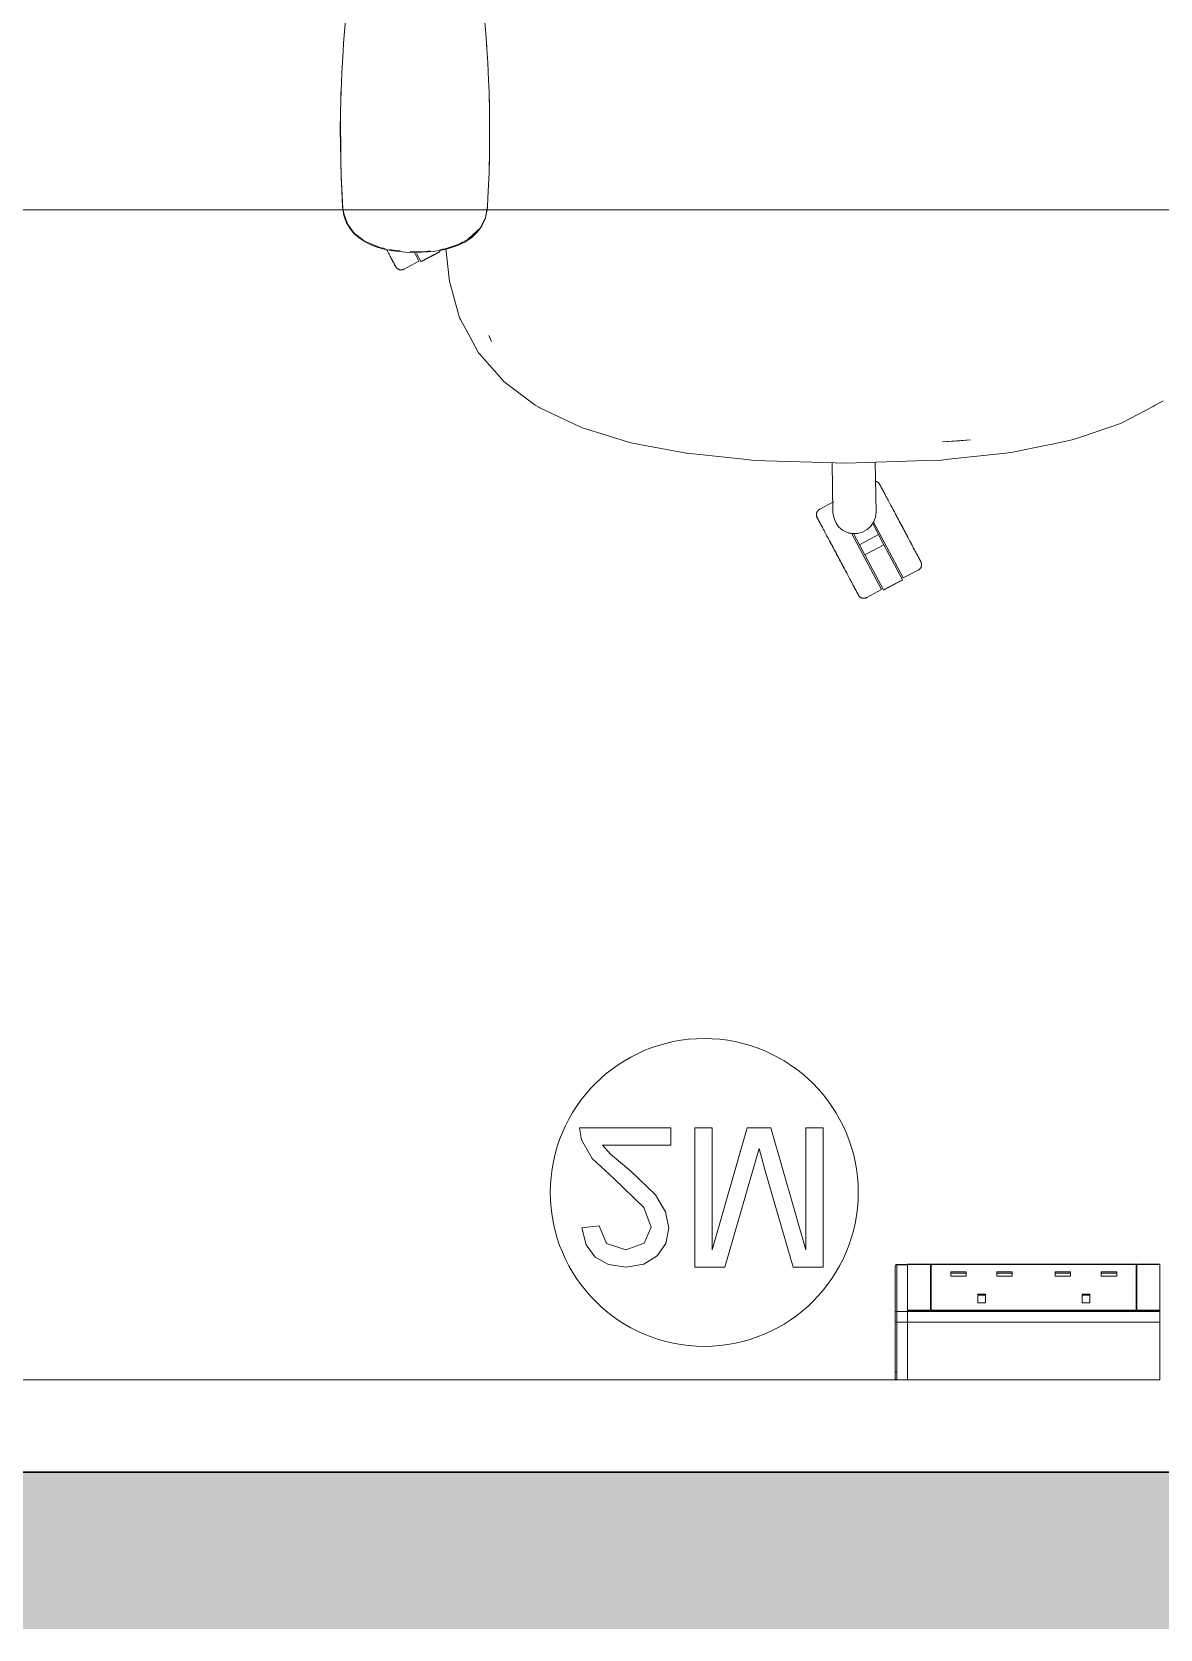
# Model space of a CAD drawing. Header units: millimetres. Extents: x 155927 to 326028, y -36033 to 97293.
# Drawn here: x 157407 to 158140, y 23256 to 24293 of the extents above; entities that cross this region are included whole.
import ezdxf

# ---------------------------------------------------------------- set-up
doc = ezdxf.new("R2010")
doc.units = ezdxf.units.MM
doc.header["$MEASUREMENT"] = 0
for name, color, linetype, lineweight in [('A-WALL-PATT', 7, 'CONTINUOUS', 9), ('G-IMPT', 8, 'CONTINUOUS', 9), ('I-FURN', 8, 'CONTINUOUS', 9), ('I-WALL', 7, 'CONTINUOUS', 9)]:
    doc.layers.add(name, color=color, linetype=linetype, lineweight=lineweight)

msp = doc.modelspace()

# ---------------------------------------------------------------- hatches: boundary and pattern name
at = {"layer": 'A-WALL-PATT'}
msp.add_hatch(color=256, dxfattribs=at).paths.add_polyline_path([(161148.8, 23255.6), (161148.8, 23357.6), (161017.7, 23357.6), (161017.7, 23320.5), (158617.7, 23320.5), (158617.7, 23357.6), (156862.8, 23357.6), (156862.8, 23255.6), (161119.6, 23255.6)], flags=0)

# ---------------------------------------------------------------- linework, layer by layer
at = {"layer": 'G-IMPT'}
for p, q in [((157700.7, 24303.9), (157701.7, 24292.5)), ((157609.3, 24285.9), (157610.5, 24300.9)), ((157702.4, 24282.2), (157701.7, 24292.5)), ((157609.3, 24285.9), (157609, 24280.8)), ((157702.3, 24284.2), (157702.1, 24285.6)), ((157702.3, 24284.2), (157702.4, 24282.3)), ((157702.4, 24282.2), (157703, 24273.3)), ((157609, 24280.8), (157608.1, 24266.7)), ((157703.5, 24262), (157703, 24273.3)), ((157607.9, 24260.6), (157607.5, 24248.9)), ((157607.9, 24260.6), (157608.1, 24266.7)), ((157703.5, 24262), (157703.8, 24254.1)), ((157607.8, 24255.8), (157607.6, 24253.8)), ((157607.6, 24253.8), (157607.6, 24252.3)), ((157704.1, 24241.8), (157703.8, 24254.1)), ((157703.9, 24250.3), (157704, 24248.6)), ((157607.3, 24240.5), (157607.2, 24229.7)), ((157607.3, 24240.5), (157607.5, 24248.9)), ((157607.3, 24240.5), (157607.3, 24220.3)), ((157607.3, 24240.5), (157607.5, 24210.4)), ((157704, 24248.6), (157704, 24246.5)), ((157704.1, 24241.8), (157704.2, 24236.4)), ((157607.5, 24210.4), (157607.2, 24229.7)), ((157704.2, 24221.6), (157704.2, 24236.4)), ((157607.3, 24220.4), (157607.3, 24218.2)), ((157607.3, 24220.3), (157607.5, 24210.4)), ((157607.3, 24220.3), (157607.8, 24198.9)), ((157607.3, 24220.3), (157607.8, 24200.1)), ((157704.1, 24217.1), (157704.2, 24221.6)), ((157607.3, 24218.2), (157607.4, 24216.3)), ((157607.5, 24210.4), (157607.8, 24198.9)), ((157704.1, 24217.1), (157703.8, 24201.5)), ((157704, 24210.4), (157704, 24208.2)), ((157607.8, 24198.9), (157607.8, 24200.1)), ((157607.8, 24200.1), (157608.8, 24178.3)), ((157607.8, 24200.1), (157608.7, 24179.9)), ((157607.8, 24198.9), (157608.8, 24178.3)), ((157703.8, 24201.5), (157703.6, 24197.9)), ((157703.8, 24204.9), (157704, 24208.2)), ((157703, 24185.4), (157703.6, 24197.9)), ((157608.8, 24178.3), (157608.7, 24179.9)), ((157608.8, 24178.3), (157609.1, 24176.7)), ((157609.6, 24174.4), (157609.1, 24177.6)), ((157701.4, 24172.6), (157702.3, 24177.6)), ((157702.5, 24177.6), (157702.2, 24175.7)), ((157702.3, 24177.6), (157702.7, 24179.9)), ((157702.7, 24179.7), (157702.5, 24177.6)), ((157703, 24185.4), (157702.7, 24179.7)), ((157609.5, 24174.3), (157609.1, 24176.7)), ((157609.5, 24174.3), (157609.9, 24172.9)), ((157609.6, 24174.4), (157612, 24168.2)), ((157611.3, 24169.3), (157609.9, 24172.9)), ((157611.3, 24169.3), (157613.3, 24165.8)), ((157612, 24168.2), (157616.1, 24162.6)), ((157699.2, 24167.4), (157697, 24164.2)), ((157699.3, 24168.3), (157698.2, 24166.1)), ((157699.2, 24167.4), (157701.2, 24171.7)), ((157699.3, 24168.3), (157701.4, 24172.6)), ((157702.2, 24175.7), (157701.2, 24171.7)), ((157613.3, 24165.8), (157616.3, 24162.1)), ((157616.1, 24162.6), (157622.9, 24157.4)), ((157619.4, 24159.4), (157616.3, 24162.1)), ((157623.4, 24156.8), (157619.4, 24159.4)), ((157622.9, 24157.4), (157627.3, 24155.6)), ((157684.5, 24155.4), (157687, 24156.9)), ((157687.5, 24157.1), (157688.9, 24158)), ((157688, 24156.7), (157689.3, 24157.5)), ((157692.8, 24160), (157689.3, 24157.5)), ((157689.7, 24158.5), (157692.8, 24160.4)), ((157690.8, 24159.2), (157698.2, 24166.1)), ((157690.8, 24159.2), (157692.2, 24160.4)), ((157692.4, 24160.6), (157695.9, 24163.7)), ((157692.8, 24160.4), (157698.2, 24166.1)), ((157695.8, 24162.9), (157692.8, 24160)), ((157695.8, 24162.9), (157697, 24164.2)), ((157698.2, 24166.1), (157695.9, 24163.7)), ((157623.4, 24156.8), (157627.5, 24154.8)), ((157632.9, 24153.2), (157627.3, 24155.6)), ((157631.8, 24153.2), (157627.5, 24154.8)), ((157631.8, 24153.2), (157637.3, 24151.8)), ((157632.9, 24153.2), (157636.4, 24152.5)), ((157643.2, 24150.8), (157637.3, 24151.8)), ((157639.2, 24152), (157642.9, 24151.2)), ((157642.9, 24151.2), (157646.1, 24151)), ((157643.2, 24150.8), (157649.4, 24150.2)), ((157655.7, 24150), (157649.4, 24150.2)), ((157652.6, 24150.6), (157655.7, 24150.4)), ((157662.9, 24150.6), (157655.7, 24150.4)), ((157660.2, 24150.1), (157655.7, 24150)), ((157660.2, 24150.1), (157667.6, 24150.7)), ((157662.9, 24150.6), (157665.7, 24151)), ((157674.3, 24151.8), (157667.6, 24150.7)), ((157671.9, 24151.9), (157675.2, 24152.4)), ((157678.2, 24152.8), (157674.3, 24151.8)), ((157675.2, 24152.4), (157684.5, 24155.4)), ((157675.7, 24152.5), (157678.1, 24131.2)), ((157678.2, 24152.8), (157683.3, 24154.5)), ((157683.3, 24154.5), (157688, 24156.7)), ((157678.7, 24129), (157678.1, 24131.2)), ((157678.7, 24129), (157684.7, 24107.6)), ((157684.7, 24107.6), (157685.3, 24106.5)), ((157685.3, 24106.5), (157691.3, 24095.3)), ((157691.3, 24095.3), (157696.9, 24084.8)), ((157704.3, 24094.4), (157703.6, 24096)), ((157705.5, 24092.1), (157703.6, 24096)), ((157697.5, 24084.2), (157696.9, 24084.8)), ((157705.5, 24092.1), (157704.3, 24094.4)), ((157710.5, 24069.4), (157697.5, 24084.2)), ((157710.5, 24069.4), (157713.4, 24066.1)), ((157714.4, 24065.4), (157713.4, 24066.1)), ((157733.8, 24050.8), (157714.4, 24065.4)), ((158141.7, 24053.5), (158136.6, 24050.7)), ((157733.8, 24050.8), (157734.6, 24050.4)), ((157734.6, 24050.4), (157736.2, 24049.4)), ((157736.9, 24049), (157736.2, 24049.4)), ((157736.9, 24049), (157756.5, 24039.7)), ((158135.2, 24050), (158115.7, 24039.7)), ((158135.2, 24050), (158136.6, 24050.7)), ((157756.5, 24039.7), (157757.5, 24039.3)), ((157764.2, 24036.1), (157757.5, 24039.3)), ((157764.2, 24036.1), (157781.5, 24030.8)), ((158089.9, 24030.7), (158114, 24038.8)), ((158115.7, 24039.7), (158114, 24038.8)), ((157781.5, 24030.8), (157795.1, 24026.6)), ((157795.1, 24026.6), (157802.7, 24025.1)), ((157806.4, 24024.4), (157802.7, 24025.1)), ((157806.4, 24024.4), (157831.8, 24019.6)), ((157998.4, 24027), (158016.6, 24028.2)), ((157998.4, 24027), (158009.7, 24027.6)), ((158016.6, 24028.2), (158009.7, 24027.6)), ((158065, 24024.5), (158044.1, 24020.2)), ((158065, 24024.5), (158068.7, 24025.3)), ((158068.7, 24025.3), (158082.5, 24028.2)), ((158089.9, 24030.7), (158082.5, 24028.2)), ((157832.2, 24019.5), (157831.8, 24019.6)), ((157832.2, 24019.5), (157869.2, 24015.6)), ((157869.2, 24015.6), (157876.3, 24014.9)), ((157883.5, 24014.7), (157876.3, 24014.9)), ((157935.7, 24013.1), (157883.5, 24014.7)), ((157987.9, 24014.8), (157935.7, 24013.1)), ((157987.9, 24014.8), (157997.8, 24015.1)), ((158002.2, 24015.6), (157997.8, 24015.1)), ((158002.2, 24015.6), (158039.6, 24019.7)), ((158044.1, 24020.2), (158039.6, 24019.7))]:
    msp.add_line(p, q, dxfattribs=at)
at = {"layer": 'I-FURN'}
for p, q in [((158491.3, 24177.6), (156891.3, 24177.6)), ((156891.3, 24177.6), (158491.3, 24177.6)), ((157637.2, 24152), (157637.6, 24151.2)), ((157637.6, 24151.2), (157638.1, 24150.4)), ((157638.1, 24150.4), (157638.5, 24149.6)), ((157638.5, 24149.6), (157638.9, 24148.9)), ((157638.9, 24148.9), (157639.3, 24148.1)), ((157639.3, 24148.1), (157639.6, 24147.4)), ((157639.6, 24147.4), (157640, 24146.8)), ((157640, 24146.8), (157640.3, 24146.1)), ((157658.3, 24144.3), (157655.3, 24149.9)), ((157659.5, 24144.1), (157656.7, 24149.4)), ((157671.9, 24150.7), (157659.5, 24144.1)), ((157659.6, 24144), (157672, 24150.5)), ((157671.8, 24150.8), (157671.9, 24150.7)), ((157640.3, 24146.1), (157640.6, 24145.5)), ((157640.8, 24145.2), (157640.5, 24145.8)), ((157640.6, 24145.5), (157640.9, 24145)), ((157641.1, 24144.7), (157640.8, 24145.2)), ((157640.9, 24145), (157641.2, 24144.4)), ((157641.4, 24144.2), (157641.1, 24144.7)), ((157641.2, 24144.4), (157641.5, 24143.9)), ((157641.6, 24143.7), (157641.4, 24144.2)), ((157641.5, 24143.9), (157641.7, 24143.5)), ((157641.9, 24143.2), (157641.6, 24143.7)), ((157641.7, 24143.5), (157642, 24143)), ((157642.1, 24142.8), (157641.9, 24143.2)), ((157642, 24143), (157642.2, 24142.6)), ((157642.3, 24142.4), (157642.1, 24142.8)), ((157642.2, 24142.6), (157642.4, 24142.3)), ((157642.5, 24142.1), (157642.3, 24142.4)), ((157642.4, 24142.3), (157642.5, 24142)), ((157642.6, 24141.8), (157642.5, 24142.1)), ((157642.5, 24142), (157642.7, 24141.7)), ((157642.7, 24141.6), (157642.6, 24141.8)), ((157642.7, 24141.7), (157642.8, 24141.5)), ((157642.9, 24141.3), (157642.7, 24141.6)), ((157642.8, 24141.5), (157642.9, 24141.2)), ((157643, 24141.2), (157642.9, 24141.3)), ((157642.9, 24141.2), (157643, 24141.1)), ((157643, 24141), (157643, 24141.2)), ((157643, 24141.1), (157643.1, 24141)), ((157643.1, 24140.9), (157643, 24141)), ((157643.1, 24141), (157643.1, 24140.9)), ((157643.1, 24140.8), (157643.1, 24140.9)), ((157643.1, 24140.9), (157643.1, 24140.9)), ((157643.1, 24140.9), (157643.1, 24140.8)), ((157643.2, 24140.8), (157643.1, 24140.8)), ((157643.1, 24140.8), (157643.1, 24140.8)), ((157643.2, 24140.7), (157643.2, 24140.8)), ((157643.3, 24140.5), (157643.2, 24140.7)), ((157643.4, 24140.4), (157643.3, 24140.5)), ((157643.5, 24140.3), (157643.4, 24140.4)), ((157643.6, 24140.1), (157643.5, 24140.3)), ((157643.7, 24140), (157643.6, 24140.1)), ((157643.8, 24139.9), (157643.7, 24140)), ((157643.9, 24139.8), (157643.8, 24139.9)), ((157644.1, 24139.7), (157643.9, 24139.8)), ((157644.2, 24139.6), (157644.1, 24139.7)), ((157644.3, 24139.5), (157644.2, 24139.6)), ((157644.4, 24139.4), (157644.3, 24139.5)), ((157644.6, 24139.3), (157644.4, 24139.4)), ((157644.7, 24139.2), (157644.6, 24139.3)), ((157644.9, 24139.1), (157644.7, 24139.2)), ((157645, 24139.1), (157644.9, 24139.1)), ((157645.2, 24139), (157645, 24139.1)), ((157645.3, 24138.9), (157645.2, 24139)), ((157645.5, 24138.9), (157645.3, 24138.9)), ((157645.6, 24138.8), (157645.5, 24138.9)), ((157645.8, 24138.8), (157645.6, 24138.8)), ((157645.9, 24138.8), (157645.8, 24138.8)), ((157646.1, 24138.7), (157645.9, 24138.8)), ((157646.2, 24138.7), (157646.1, 24138.7)), ((157646.4, 24138.7), (157646.2, 24138.7)), ((157646.6, 24138.7), (157646.4, 24138.7)), ((157646.7, 24138.7), (157646.6, 24138.7)), ((157646.9, 24138.7), (157646.7, 24138.7)), ((157647, 24138.7), (157646.9, 24138.7)), ((157647.2, 24138.7), (157647, 24138.7)), ((157647.4, 24138.8), (157647.2, 24138.7)), ((157647.5, 24138.8), (157647.4, 24138.8)), ((157647.7, 24138.8), (157647.5, 24138.8)), ((157647.8, 24138.9), (157647.7, 24138.8)), ((157648, 24138.9), (157647.8, 24138.9)), ((157648.1, 24139), (157648, 24138.9)), ((157648.3, 24139), (157648.1, 24139)), ((157648.4, 24139.1), (157648.3, 24139)), ((157648.6, 24139.2), (157648.4, 24139.1)), ((157648.6, 24139.2), (157658.3, 24144.3)), ((157927.2, 23981), (157926.7, 24013.4)), ((157954.7, 24013.7), (157955.2, 23981.5)), ((157954.9, 24001.4), (157955.1, 24001.3)), ((157955.1, 24001.3), (157955.2, 24001.3)), ((157955.2, 24001.3), (157955.4, 24001.2)), ((157955.4, 24001.2), (157955.5, 24001.2)), ((157955.5, 24001.2), (157955.7, 24001.1)), ((157955.7, 24001.1), (157955.8, 24001)), ((157955.8, 24001), (157956, 24001)), ((157956, 24001), (157956.1, 24000.9)), ((157956.1, 24000.9), (157956.2, 24000.8)), ((157956.2, 24000.8), (157956.4, 24000.7)), ((157956.4, 24000.7), (157956.5, 24000.6)), ((157956.5, 24000.6), (157956.6, 24000.5)), ((157956.6, 24000.5), (157956.8, 24000.4)), ((157956.8, 24000.4), (157956.9, 24000.3)), ((157956.9, 24000.3), (157957, 24000.2)), ((157957, 24000.2), (157957.1, 24000)), ((157957.1, 24000), (157957.2, 23999.9)), ((157957.2, 23999.9), (157957.3, 23999.8)), ((157957.3, 23999.8), (157957.4, 23999.7)), ((157957.4, 23999.7), (157957.5, 23999.5)), ((157957.5, 23999.5), (157957.5, 23999.4)), ((157957.5, 23999.4), (157957.6, 23999.3)), ((157957.6, 23999.3), (157957.6, 23999.3)), ((157957.6, 23999.3), (157957.6, 23999.3)), ((157957.6, 23999.3), (157957.7, 23999.2)), ((157957.6, 23999.2), (157957.6, 23999.3)), ((157957.6, 23999.3), (157957.6, 23999.3)), ((157957.6, 23999.3), (157957.6, 23999.3)), ((157957.7, 23999.1), (157957.6, 23999.2)), ((157957.7, 23999.2), (157957.7, 23999)), ((157957.8, 23998.9), (157957.7, 23999.1)), ((157957.7, 23999), (157957.8, 23998.8)), ((157957.9, 23998.7), (157957.8, 23998.9)), ((157957.8, 23998.8), (157957.9, 23998.6)), ((157958, 23998.5), (157957.9, 23998.7)), ((157957.9, 23998.6), (157958.1, 23998.4)), ((157958.2, 23998.2), (157958, 23998.5)), ((157958.1, 23998.4), (157958.2, 23998.1)), ((157958.3, 23997.9), (157958.2, 23998.2)), ((157958.2, 23998.1), (157958.4, 23997.7)), ((157958.5, 23997.5), (157958.3, 23997.9)), ((157958.4, 23997.7), (157958.6, 23997.4)), ((157958.7, 23997.1), (157958.5, 23997.5)), ((157958.6, 23997.4), (157958.8, 23997)), ((157959, 23996.7), (157958.7, 23997.1)), ((157958.8, 23997), (157959.1, 23996.5)), ((157959.2, 23996.3), (157959, 23996.7)), ((157959.1, 23996.5), (157959.3, 23996)), ((157959.5, 23995.7), (157959.2, 23996.3)), ((157959.3, 23996), (157959.6, 23995.5)), ((157959.8, 23995.2), (157959.5, 23995.7)), ((157959.6, 23995.5), (157959.9, 23995)), ((157960.1, 23994.6), (157959.8, 23995.2)), ((157959.9, 23995), (157960.2, 23994.4)), ((157960.4, 23994), (157960.1, 23994.6)), ((157960.7, 23993.4), (157960.4, 23994)), ((157961.1, 23992.7), (157960.7, 23993.4)), ((157961.4, 23992.1), (157961.1, 23992.7)), ((157961.8, 23991.3), (157961.4, 23992.1)), ((157962.2, 23990.6), (157961.8, 23991.3)), ((157916.5, 23980.4), (157916.6, 23980.6)), ((157916.5, 23980.3), (157916.5, 23980.4)), ((157916.6, 23980.7), (157916.7, 23980.9)), ((157916.6, 23980.6), (157916.6, 23980.7)), ((157916.7, 23981), (157916.8, 23981.2)), ((157916.7, 23980.9), (157916.7, 23981)), ((157916.8, 23981.3), (157916.9, 23981.5)), ((157916.8, 23981.2), (157916.8, 23981.3)), ((157916.9, 23981.5), (157917, 23981.6)), ((157917, 23981.6), (157917.1, 23981.8)), ((157917.1, 23981.8), (157917.2, 23981.9)), ((157917.2, 23981.9), (157917.3, 23982)), ((157917.3, 23982.1), (157917.5, 23982.3)), ((157917.3, 23982), (157917.3, 23982.1)), ((157917.5, 23982.3), (157917.6, 23982.4)), ((157917.6, 23982.4), (157917.7, 23982.5)), ((157917.7, 23982.5), (157917.8, 23982.6)), ((157917.8, 23982.6), (157917.9, 23982.7)), ((157917.9, 23982.7), (157918, 23982.8)), ((157918, 23982.8), (157918.2, 23982.9)), ((157918.2, 23982.9), (157918.3, 23983)), ((157918.3, 23983), (157918.4, 23983.1)), ((157918.4, 23983.1), (157918.6, 23983.2)), ((157927.5, 23987.9), (157918.6, 23983.2)), ((157918.6, 23983.2), (157918.6, 23983.2)), ((157927.7, 23977.7), (157927.2, 23981)), ((157955.2, 23981.5), (157954.9, 23978.1)), ((157962.6, 23989.8), (157962.2, 23990.6)), ((157963.1, 23989), (157962.6, 23989.8)), ((157963.5, 23988.2), (157963.1, 23989)), ((157964, 23987.3), (157963.5, 23988.2)), ((157964.4, 23986.5), (157964, 23987.3)), ((157964.9, 23985.6), (157964.4, 23986.5)), ((157965.4, 23984.7), (157964.9, 23985.6)), ((157965.1, 23985.2), (157965.6, 23984.2)), ((157965.9, 23983.7), (157965.4, 23984.7)), ((157965.6, 23984.2), (157966.1, 23983.3)), ((157966.4, 23982.8), (157965.9, 23983.7)), ((157966.1, 23983.3), (157966.6, 23982.4)), ((157966.9, 23981.9), (157966.4, 23982.8)), ((157966.6, 23982.4), (157967.1, 23981.4)), ((157967.4, 23980.9), (157966.9, 23981.9)), ((157967.1, 23981.4), (157967.6, 23980.4)), ((157967.9, 23979.9), (157967.4, 23980.9)), ((157967.6, 23980.4), (157968.1, 23979.5)), ((157916.5, 23980.1), (157916.5, 23980.3)), ((157916.5, 23979.9), (157916.5, 23980.1)), ((157916.5, 23979.8), (157916.5, 23979.9)), ((157916.5, 23979.6), (157916.5, 23979.8)), ((157916.5, 23979.4), (157916.5, 23979.6)), ((157916.5, 23979.3), (157916.5, 23979.4)), ((157916.5, 23979.1), (157916.5, 23979.3)), ((157916.5, 23979), (157916.5, 23979.1)), ((157916.6, 23978.8), (157916.5, 23979)), ((157916.6, 23978.7), (157916.6, 23978.8)), ((157916.6, 23978.5), (157916.6, 23978.7)), ((157916.7, 23978.3), (157916.6, 23978.5)), ((157916.7, 23978.2), (157916.7, 23978.3)), ((157916.8, 23978), (157916.7, 23978.2)), ((157916.9, 23977.9), (157916.8, 23978)), ((157916.9, 23977.8), (157916.9, 23977.9)), ((157916.9, 23977.7), (157916.9, 23977.8)), ((157916.9, 23977.8), (157917, 23977.7)), ((157917, 23977.7), (157916.9, 23977.7)), ((157917, 23977.6), (157917, 23977.7)), ((157917, 23977.7), (157917, 23977.7)), ((157917, 23977.7), (157917, 23977.6)), ((157917.1, 23977.5), (157917, 23977.6)), ((157917, 23977.6), (157917.1, 23977.4)), ((157917.2, 23977.3), (157917.1, 23977.5)), ((157917.1, 23977.4), (157917.2, 23977.2)), ((157917.3, 23977.1), (157917.2, 23977.3)), ((157917.2, 23977.2), (157917.3, 23977)), ((157917.4, 23976.9), (157917.3, 23977.1)), ((157917.3, 23977), (157917.5, 23976.8)), ((157917.5, 23976.6), (157917.4, 23976.9)), ((157917.5, 23976.8), (157917.6, 23976.5)), ((157917.7, 23976.3), (157917.5, 23976.6)), ((157917.6, 23976.5), (157917.8, 23976.1)), ((157917.9, 23975.9), (157917.7, 23976.3)), ((157917.8, 23976.1), (157918, 23975.8)), ((157918.1, 23975.5), (157917.9, 23975.9)), ((157918, 23975.8), (157918.2, 23975.4)), ((157918.3, 23975.1), (157918.1, 23975.5)), ((157918.2, 23975.4), (157918.5, 23974.9)), ((157918.6, 23974.7), (157918.3, 23975.1)), ((157918.5, 23974.9), (157918.7, 23974.4)), ((157918.9, 23974.2), (157918.6, 23974.7)), ((157918.7, 23974.4), (157919, 23973.9)), ((157919.1, 23973.6), (157918.9, 23974.2)), ((157919, 23973.9), (157919.3, 23973.4)), ((157919.4, 23973), (157919.1, 23973.6)), ((157919.3, 23973.4), (157919.6, 23972.8)), ((157919.6, 23972.8), (157919.9, 23972.2)), ((157919.9, 23972.2), (157920.3, 23971.5)), ((157920.3, 23971.5), (157920.6, 23970.8)), ((157920.6, 23970.8), (157921, 23970.1)), ((157921, 23970.1), (157921.4, 23969.4)), ((157929, 23974.5), (157927.7, 23977.7)), ((157930.9, 23971.8), (157929, 23974.5)), ((157933.5, 23969.6), (157930.9, 23971.8)), ((157951.9, 23972.2), (157949.4, 23969.9)), ((157953.7, 23975), (157951.9, 23972.2)), ((157953, 23973.8), (157956.8, 23966.7)), ((157972.9, 23938.5), (157953.4, 23975.2)), ((157954.9, 23978.1), (157953.7, 23975)), ((157968.4, 23978.9), (157967.9, 23979.9)), ((157968.1, 23979.5), (157968.7, 23978.5)), ((157968.9, 23977.9), (157968.4, 23978.9)), ((157968.7, 23978.5), (157969.2, 23977.5)), ((157969.5, 23976.9), (157968.9, 23977.9)), ((157969.2, 23977.5), (157969.7, 23976.5)), ((157970, 23975.9), (157969.5, 23976.9)), ((157969.7, 23976.5), (157970.2, 23975.5)), ((157970.5, 23974.9), (157970, 23975.9)), ((157970.2, 23975.5), (157970.8, 23974.5)), ((157971.1, 23973.9), (157970.5, 23974.9)), ((157970.8, 23974.5), (157971.3, 23973.5)), ((157971.6, 23972.9), (157971.1, 23973.9)), ((157971.3, 23973.5), (157971.9, 23972.5)), ((157972.1, 23971.9), (157971.6, 23972.9)), ((157971.9, 23972.5), (157972.4, 23971.5)), ((157972.7, 23970.9), (157972.1, 23971.9)), ((157972.4, 23971.5), (157972.9, 23970.5)), ((157973.2, 23969.9), (157972.7, 23970.9)), ((157972.9, 23970.5), (157973.4, 23969.5)), ((157921.4, 23969.4), (157921.8, 23968.6)), ((157921.8, 23968.6), (157922.2, 23967.8)), ((157922.2, 23967.8), (157922.6, 23967)), ((157922.6, 23967), (157923.1, 23966.2)), ((157923.3, 23965.7), (157922.9, 23966.6)), ((157923.1, 23966.2), (157923.5, 23965.3)), ((157923.8, 23964.9), (157923.3, 23965.7)), ((157923.5, 23965.3), (157924, 23964.5)), ((157924.3, 23964), (157923.8, 23964.9)), ((157924, 23964.5), (157924.5, 23963.6)), ((157924.7, 23963.1), (157924.3, 23964)), ((157924.5, 23963.6), (157925, 23962.7)), ((157925.2, 23962.2), (157924.7, 23963.1)), ((157925, 23962.7), (157925.5, 23961.7)), ((157925.7, 23961.2), (157925.2, 23962.2)), ((157925.5, 23961.7), (157926, 23960.8)), ((157926.2, 23960.3), (157925.7, 23961.2)), ((157926, 23960.8), (157926.5, 23959.8)), ((157926.8, 23959.3), (157926.2, 23960.3)), ((157926.5, 23959.8), (157927, 23958.9)), ((157936.5, 23968.1), (157933.5, 23969.6)), ((157939.8, 23967.3), (157936.5, 23968.1)), ((157958.8, 23931), (157939.3, 23967.7)), ((157943.2, 23967.4), (157939.8, 23967.3)), ((157944.4, 23960.1), (157940.6, 23967.3)), ((157946.4, 23968.3), (157943.2, 23967.4)), ((157956.8, 23966.7), (157944.4, 23960.1)), ((157948, 23953.5), (157944.4, 23960.1)), ((157949.4, 23969.9), (157946.4, 23968.3)), ((157960.3, 23960.1), (157948, 23953.5)), ((157956.8, 23966.7), (157960.3, 23960.1)), ((157960.3, 23960.1), (157972.4, 23937.3)), ((157973.7, 23968.9), (157973.2, 23969.9)), ((157973.4, 23969.5), (157974, 23968.5)), ((157974.2, 23968), (157973.7, 23968.9)), ((157974, 23968.5), (157974.5, 23967.5)), ((157974.8, 23967), (157974.2, 23968)), ((157974.5, 23967.5), (157975, 23966.6)), ((157975.3, 23966), (157974.8, 23967)), ((157975, 23966.6), (157975.5, 23965.6)), ((157975.8, 23965.1), (157975.3, 23966)), ((157975.5, 23965.6), (157976, 23964.7)), ((157976.3, 23964.2), (157975.8, 23965.1)), ((157976, 23964.7), (157976.5, 23963.7)), ((157976.8, 23963.3), (157976.3, 23964.2)), ((157976.5, 23963.7), (157977, 23962.8)), ((157977.2, 23962.4), (157976.8, 23963.3)), ((157977, 23962.8), (157977.4, 23962)), ((157977.7, 23961.5), (157977.2, 23962.4)), ((157977.4, 23962), (157977.9, 23961.1)), ((157978.1, 23960.6), (157977.7, 23961.5)), ((157977.9, 23961.1), (157978.4, 23960.2)), ((157978.6, 23959.8), (157978.1, 23960.6)), ((157979, 23959), (157978.6, 23959.8)), ((157927.3, 23958.3), (157926.8, 23959.3)), ((157927, 23958.9), (157927.5, 23957.9)), ((157927.8, 23957.3), (157927.3, 23958.3)), ((157927.5, 23957.9), (157928, 23956.9)), ((157928.3, 23956.4), (157927.8, 23957.3)), ((157928, 23956.9), (157928.6, 23955.9)), ((157928.9, 23955.4), (157928.3, 23956.4)), ((157928.6, 23955.9), (157929.1, 23954.9)), ((157929.4, 23954.4), (157928.9, 23955.4)), ((157929.1, 23954.9), (157929.6, 23953.9)), ((157929.9, 23953.3), (157929.4, 23954.4)), ((157929.6, 23953.9), (157930.2, 23952.9)), ((157930.5, 23952.3), (157929.9, 23953.3)), ((157930.2, 23952.9), (157930.7, 23951.9)), ((157931, 23951.3), (157930.5, 23952.3)), ((157930.7, 23951.9), (157931.2, 23950.9)), ((157931.5, 23950.3), (157931, 23951.3)), ((157931.2, 23950.9), (157931.8, 23949.9)), ((157932.1, 23949.3), (157931.5, 23950.3)), ((157931.8, 23949.9), (157932.3, 23948.9)), ((157932.6, 23948.3), (157932.1, 23949.3)), ((157960, 23930.8), (157948, 23953.5)), ((157979.4, 23958.2), (157979, 23959)), ((157979.8, 23957.4), (157979.4, 23958.2)), ((157980.2, 23956.7), (157979.8, 23957.4)), ((157980.6, 23956), (157980.2, 23956.7)), ((157981, 23955.3), (157980.6, 23956)), ((157981.3, 23954.7), (157981, 23955.3)), ((157981.6, 23954), (157981.3, 23954.7)), ((157982, 23953.5), (157981.6, 23954)), ((157981.8, 23953.8), (157982.1, 23953.2)), ((157982.3, 23952.9), (157982, 23953.5)), ((157982.1, 23953.2), (157982.4, 23952.7)), ((157982.5, 23952.4), (157982.3, 23952.9)), ((157982.4, 23952.7), (157982.6, 23952.2)), ((157982.8, 23951.9), (157982.5, 23952.4)), ((157982.6, 23952.2), (157982.9, 23951.7)), ((157983, 23951.5), (157982.8, 23951.9)), ((157982.9, 23951.7), (157983.1, 23951.3)), ((157983.2, 23951.1), (157983, 23951.5)), ((157983.1, 23951.3), (157983.3, 23950.9)), ((157983.4, 23950.7), (157983.2, 23951.1)), ((157983.3, 23950.9), (157983.5, 23950.5)), ((157983.6, 23950.3), (157983.4, 23950.7)), ((157983.5, 23950.5), (157983.7, 23950.2)), ((157983.8, 23950.1), (157983.6, 23950.3)), ((157983.7, 23950.2), (157983.8, 23949.9)), ((157983.9, 23949.8), (157983.8, 23950.1)), ((157983.8, 23949.9), (157984, 23949.7)), ((157984, 23949.6), (157983.9, 23949.8)), ((157984, 23949.7), (157984.1, 23949.5)), ((157984.1, 23949.4), (157984, 23949.6)), ((157984.1, 23949.5), (157984.2, 23949.3)), ((157984.2, 23949.3), (157984.1, 23949.4)), ((157984.2, 23949.3), (157984.2, 23949.2)), ((157932.3, 23948.9), (157932.8, 23947.9)), ((157933.1, 23947.4), (157932.6, 23948.3)), ((157932.8, 23947.9), (157933.3, 23946.9)), ((157933.6, 23946.4), (157933.1, 23947.4)), ((157933.3, 23946.9), (157933.9, 23945.9)), ((157934.1, 23945.4), (157933.6, 23946.4)), ((157933.9, 23945.9), (157934.4, 23945)), ((157934.7, 23944.4), (157934.1, 23945.4)), ((157934.4, 23945), (157934.9, 23944)), ((157935.2, 23943.5), (157934.7, 23944.4)), ((157934.9, 23944), (157935.4, 23943.1)), ((157935.6, 23942.6), (157935.2, 23943.5)), ((157935.4, 23943.1), (157935.9, 23942.2)), ((157936.1, 23941.7), (157935.6, 23942.6)), ((157935.9, 23942.2), (157936.4, 23941.2)), ((157936.4, 23941.2), (157936.8, 23940.4)), ((157936.8, 23940.4), (157937.3, 23939.5)), ((157937.3, 23939.5), (157937.7, 23938.6)), ((157972.9, 23938.5), (157982.6, 23943.6)), ((157982.7, 23943.6), (157982.6, 23943.6)), ((157982.8, 23943.7), (157982.7, 23943.6)), ((157982.9, 23943.8), (157982.8, 23943.7)), ((157983.1, 23943.9), (157982.9, 23943.8)), ((157983.2, 23944), (157983.1, 23943.9)), ((157983.3, 23944.1), (157983.2, 23944)), ((157983.5, 23944.2), (157983.3, 23944.1)), ((157983.6, 23944.3), (157983.5, 23944.2)), ((157983.7, 23944.4), (157983.6, 23944.3)), ((157983.8, 23944.5), (157983.7, 23944.4)), ((157983.9, 23944.7), (157983.8, 23944.5)), ((157984, 23944.8), (157983.9, 23944.7)), ((157984.1, 23944.9), (157984, 23944.8)), ((157984.2, 23945.1), (157984.1, 23944.9)), ((157984.2, 23949.2), (157984.2, 23949.3)), ((157984.2, 23949.2), (157984.3, 23949.1)), ((157984.3, 23945.4), (157984.2, 23945.2)), ((157984.2, 23945.2), (157984.2, 23945.1)), ((157984.3, 23949.1), (157984.2, 23949.2)), ((157984.3, 23949.1), (157984.4, 23948.9)), ((157984.3, 23949.1), (157984.3, 23949.1)), ((157984.3, 23949.1), (157984.3, 23949.1)), ((157984.3, 23949.1), (157984.3, 23949.1)), ((157984.4, 23945.5), (157984.3, 23945.4)), ((157984.4, 23948.9), (157984.4, 23948.8)), ((157984.4, 23948.8), (157984.5, 23948.6)), ((157984.5, 23945.6), (157984.4, 23945.5)), ((157984.5, 23948.6), (157984.5, 23948.5)), ((157984.5, 23948.5), (157984.6, 23948.3)), ((157984.6, 23945.9), (157984.5, 23945.8)), ((157984.5, 23945.8), (157984.5, 23945.6)), ((157984.6, 23948.3), (157984.6, 23948.2)), ((157984.6, 23948.2), (157984.7, 23948)), ((157984.7, 23946.3), (157984.6, 23946.1)), ((157984.6, 23946.1), (157984.6, 23945.9)), ((157984.7, 23948), (157984.7, 23947.9)), ((157984.7, 23947.9), (157984.7, 23947.7)), ((157984.7, 23947.7), (157984.7, 23947.5)), ((157984.7, 23947.5), (157984.8, 23947.4)), ((157984.8, 23946.9), (157984.7, 23946.7)), ((157984.7, 23946.7), (157984.7, 23946.6)), ((157984.7, 23946.6), (157984.7, 23946.4)), ((157984.7, 23946.4), (157984.7, 23946.3)), ((157984.8, 23947.4), (157984.8, 23947.2)), ((157984.8, 23947.2), (157984.8, 23947.1)), ((157984.8, 23947.1), (157984.8, 23946.9)), ((157937.7, 23938.6), (157938.2, 23937.8)), ((157938.2, 23937.8), (157938.6, 23937)), ((157938.6, 23937), (157939, 23936.2)), ((157939, 23936.2), (157939.4, 23935.5)), ((157939.4, 23935.5), (157939.8, 23934.8)), ((157939.8, 23934.8), (157940.2, 23934.1)), ((157940.2, 23934.1), (157940.5, 23933.4)), ((157940.5, 23933.4), (157940.9, 23932.8)), ((157940.9, 23932.8), (157941.2, 23932.2)), ((157941.3, 23931.9), (157941, 23932.5)), ((157941.2, 23932.2), (157941.5, 23931.6)), ((157941.6, 23931.3), (157941.3, 23931.9)), ((157941.5, 23931.6), (157941.8, 23931.1)), ((157941.9, 23930.8), (157941.6, 23931.3)), ((157941.8, 23931.1), (157942, 23930.6)), ((157942.2, 23930.3), (157941.9, 23930.8)), ((157942, 23930.6), (157942.3, 23930.1)), ((157942.4, 23929.9), (157942.2, 23930.3)), ((157942.3, 23930.1), (157942.5, 23929.7)), ((157942.6, 23929.5), (157942.4, 23929.9)), ((157942.5, 23929.7), (157942.7, 23929.3)), ((157942.8, 23929.1), (157942.6, 23929.5)), ((157942.7, 23929.3), (157942.9, 23928.9)), ((157943, 23928.8), (157942.8, 23929.1)), ((157942.9, 23928.9), (157943.1, 23928.6)), ((157943.2, 23928.5), (157943, 23928.8)), ((157943.1, 23928.6), (157943.2, 23928.3)), ((157949.1, 23925.8), (157958.8, 23931)), ((157972.4, 23937.3), (157960, 23930.8)), ((157960.1, 23930.6), (157972.5, 23937.2)), ((157943.3, 23928.2), (157943.2, 23928.5)), ((157943.2, 23928.3), (157943.4, 23928.1)), ((157943.4, 23928), (157943.3, 23928.2)), ((157943.4, 23928.1), (157943.5, 23927.9)), ((157943.5, 23927.8), (157943.4, 23928)), ((157943.5, 23927.9), (157943.5, 23927.7)), ((157943.6, 23927.7), (157943.5, 23927.8)), ((157943.5, 23927.7), (157943.6, 23927.6)), ((157943.6, 23927.6), (157943.6, 23927.7)), ((157943.7, 23927.5), (157943.6, 23927.6)), ((157943.6, 23927.6), (157943.7, 23927.5)), ((157943.7, 23927.4), (157943.7, 23927.5)), ((157943.7, 23927.5), (157943.7, 23927.5)), ((157943.7, 23927.5), (157943.7, 23927.5)), ((157943.7, 23927.5), (157943.7, 23927.5)), ((157943.8, 23927.3), (157943.7, 23927.4)), ((157943.9, 23927.2), (157943.8, 23927.3)), ((157944, 23927), (157943.9, 23927.2)), ((157944.1, 23926.9), (157944, 23927)), ((157944.2, 23926.8), (157944.1, 23926.9)), ((157944.3, 23926.7), (157944.2, 23926.8)), ((157944.4, 23926.5), (157944.3, 23926.7)), ((157944.5, 23926.4), (157944.4, 23926.5)), ((157944.6, 23926.3), (157944.5, 23926.4)), ((157944.7, 23926.2), (157944.6, 23926.3)), ((157944.9, 23926.1), (157944.7, 23926.2)), ((157945, 23926), (157944.9, 23926.1)), ((157945.1, 23925.9), (157945, 23926)), ((157945.3, 23925.9), (157945.1, 23925.9)), ((157945.4, 23925.8), (157945.3, 23925.9)), ((157945.6, 23925.7), (157945.4, 23925.8)), ((157945.7, 23925.6), (157945.6, 23925.7)), ((157945.8, 23925.6), (157945.7, 23925.6)), ((157946, 23925.5), (157945.8, 23925.6)), ((157946.2, 23925.5), (157946, 23925.5)), ((157946.3, 23925.4), (157946.2, 23925.5)), ((157946.5, 23925.4), (157946.3, 23925.4)), ((157946.6, 23925.4), (157946.5, 23925.4)), ((157946.8, 23925.4), (157946.6, 23925.4)), ((157946.9, 23925.3), (157946.8, 23925.4)), ((157947.1, 23925.3), (157946.9, 23925.3)), ((157947.3, 23925.3), (157947.1, 23925.3)), ((157947.4, 23925.3), (157947.3, 23925.3)), ((157947.6, 23925.4), (157947.4, 23925.3)), ((157947.8, 23925.4), (157947.6, 23925.4)), ((157947.9, 23925.4), (157947.8, 23925.4)), ((157948.1, 23925.4), (157947.9, 23925.4)), ((157948.2, 23925.5), (157948.1, 23925.4)), ((157948.4, 23925.5), (157948.2, 23925.5)), ((157948.5, 23925.6), (157948.4, 23925.5)), ((157948.7, 23925.6), (157948.5, 23925.6)), ((157948.8, 23925.7), (157948.7, 23925.6)), ((157949, 23925.7), (157948.8, 23925.7)), ((157949.1, 23925.8), (157949, 23925.7)), ((157821.9, 23581.2), (157762.6, 23581.2)), ((157762.6, 23581.2), (157763.8, 23573.4)), ((157821.9, 23569.9), (157821.9, 23581.2)), ((157837.5, 23581.2), (157837.5, 23490.8)), ((157848.8, 23581.2), (157837.5, 23581.2)), ((157871.5, 23581.2), (157848.8, 23502.1)), ((157848.8, 23502.1), (157848.8, 23581.2)), ((157886.8, 23581.2), (157871.5, 23581.2)), ((157909.5, 23502.1), (157886.8, 23581.2)), ((157920.8, 23581.2), (157909.5, 23581.2)), ((157909.5, 23581.2), (157909.5, 23502.1)), ((157920.8, 23490.8), (157920.8, 23581.2)), ((157763.8, 23573.4), (157770.7, 23561.4)), ((157782.7, 23564.1), (157777.6, 23569.9)), ((157777.6, 23569.9), (157821.9, 23569.9)), ((157875.4, 23554.5), (157879.2, 23567.8)), ((157879.2, 23567.8), (157883.2, 23553.4)), ((157770.7, 23561.4), (157784.8, 23548.3)), ((157795.7, 23553.3), (157782.7, 23564.1)), ((157784.8, 23548.3), (157804.4, 23529.5)), ((157811.9, 23537.8), (157795.7, 23553.3)), ((157856.9, 23490.8), (157875.4, 23554.5)), ((157883.2, 23553.4), (157901.4, 23490.8)), ((157818.5, 23526.7), (157811.9, 23537.8)), ((157804.4, 23529.5), (157809.2, 23516.7)), ((157820.5, 23516), (157818.5, 23526.7)), ((157775.3, 23517.6), (157764, 23516.2)), ((157764, 23516.2), (157766.8, 23505.3)), ((157780.1, 23506.2), (157775.3, 23517.6)), ((157809.2, 23516.7), (157804.6, 23506.3)), ((157818.7, 23506.1), (157820.5, 23516)), ((157766.8, 23505.3), (157772.7, 23497.3)), ((157792.6, 23502.1), (157780.1, 23506.2)), ((157804.6, 23506.3), (157792.6, 23502.1)), ((157813.1, 23498), (157818.7, 23506.1)), ((157772.7, 23497.3), (157781.5, 23492.4)), ((157804.3, 23492.6), (157813.1, 23498)), ((157781.5, 23492.4), (157792.9, 23490.8)), ((157792.9, 23490.8), (157804.3, 23492.6)), ((157837.5, 23490.8), (157856.9, 23490.8)), ((157901.4, 23490.8), (157920.8, 23490.8)), ((157967.6, 23491.4), (157967.6, 23461.2)), ((157967.6, 23491.4), (157967.6, 23461.2)), ((157967.8, 23492.1), (157967.8, 23492.1)), ((157975.6, 23492.4), (157968.6, 23492.4)), ((157968.6, 23492.3), (157968.6, 23492.4)), ((157975.6, 23492.4), (157968.6, 23492.4)), ((157975.6, 23492.4), (157968.6, 23492.4)), ((157968.6, 23462), (157968.6, 23492.3)), ((157968.6, 23492.3), (157975.6, 23492.3)), ((157975.6, 23492.6), (157990.6, 23492.6)), ((157975.6, 23462.8), (157975.6, 23492.6)), ((157975.6, 23492.3), (157975.6, 23492.4)), ((157975.6, 23462), (157975.6, 23492.3)), ((158139.6, 23492.4), (157975.7, 23492.4)), ((157990.6, 23492.6), (157990.6, 23462.8)), ((157990.6, 23492.3), (157991.1, 23492.3)), ((157991.1, 23492.6), (158124.1, 23492.6)), ((157991.1, 23492.6), (157991.1, 23462.8)), ((158003.7, 23487.6), (158003.7, 23484.8)), ((158013.7, 23487.6), (158003.7, 23487.6)), ((158013.7, 23486.9), (158003.7, 23486.9)), ((158013.7, 23484.8), (158003.7, 23484.8)), ((158013.7, 23487.6), (158013.7, 23484.8)), ((158033.7, 23487.6), (158033.7, 23484.8)), ((158043.7, 23487.6), (158033.7, 23487.6)), ((158043.7, 23486.9), (158033.7, 23486.9)), ((158043.7, 23484.8), (158033.7, 23484.8)), ((158043.7, 23487.6), (158043.7, 23484.8)), ((158071.5, 23487.6), (158071.5, 23484.8)), ((158081.5, 23487.6), (158071.5, 23487.6)), ((158081.5, 23486.9), (158071.5, 23486.9)), ((158081.5, 23484.8), (158071.5, 23484.8)), ((158081.5, 23487.6), (158081.5, 23484.8)), ((158101.5, 23487.6), (158101.5, 23484.8)), ((158111.5, 23487.6), (158101.5, 23487.6)), ((158111.5, 23486.9), (158101.5, 23486.9)), ((158111.5, 23484.8), (158101.5, 23484.8)), ((158111.5, 23487.6), (158111.5, 23484.8)), ((158124.1, 23492.6), (158124.1, 23462.8)), ((158124.1, 23492.3), (158124.6, 23492.3)), ((158124.6, 23462.8), (158124.6, 23492.6)), ((158124.6, 23492.6), (158139.6, 23492.6)), ((158139.6, 23492.6), (158139.6, 23462.8)), ((158021.2, 23473.3), (158021.2, 23467.5)), ((158026.2, 23473.3), (158021.2, 23473.3)), ((158026.2, 23472.5), (158021.2, 23472.5)), ((158026.2, 23473.3), (158026.2, 23467.5)), ((158089, 23473.3), (158089, 23467.5)), ((158094, 23473.3), (158089, 23473.3)), ((158094, 23472.5), (158089, 23472.5)), ((158094, 23467.5), (158094, 23473.3)), ((157968.6, 23455.1), (157968.6, 23462)), ((157968.6, 23462), (157975.6, 23462)), ((157990.6, 23462.8), (157975.6, 23462.8)), ((157975.6, 23462.8), (157975.6, 23460.4)), ((157975.6, 23455.1), (157975.6, 23462)), ((157975.7, 23462.6), (157990.6, 23462.6)), ((157975.7, 23462), (157975.7, 23462.6)), ((157975.7, 23462), (157975.7, 23455.1)), ((158139.6, 23462), (157975.7, 23462)), ((158124.1, 23462.8), (157991.1, 23462.8)), ((157991.1, 23462.6), (158124.1, 23462.6)), ((158026.2, 23467.5), (158021.2, 23467.5)), ((158089, 23467.5), (158094, 23467.5)), ((158139.6, 23462.8), (158124.6, 23462.8)), ((158124.6, 23462.6), (158139.6, 23462.6)), ((158139.6, 23462.6), (158139.6, 23462)), ((158139.6, 23455.1), (158139.6, 23462)), ((157967.6, 23422.6), (157967.6, 23461.2)), ((157967.6, 23461.2), (157967.6, 23455.6)), ((157967.6, 23455.6), (157967.6, 23418.6)), ((157968.6, 23417.6), (157968.6, 23455.1)), ((157968.6, 23455.1), (157975.6, 23455.1)), ((157975.6, 23417.6), (157975.6, 23455.1)), ((157975.7, 23455.1), (157975.7, 23417.6)), ((158139.6, 23455.1), (157975.7, 23455.1)), ((158139.6, 23417.6), (158139.6, 23455.1)), ((157968.6, 23422.6), (157967.6, 23422.6)), ((157967.6, 23418.6), (157967.6, 23422.6)), ((157136.3, 23417.6), (157968.6, 23417.6)), ((157968.6, 23417.6), (157136.3, 23417.6)), ((157967.6, 23418.6), (157967.6, 23418.6)), ((157968.6, 23417.6), (157975.6, 23417.6)), ((157968.6, 23417.6), (157975.6, 23417.6)), ((157975.7, 23417.6), (158139.6, 23417.6)), ((158139.6, 23417.6), (157975.7, 23417.6))]:
    msp.add_line(p, q, dxfattribs=at)
at = {"layer": 'I-FURN', "flags": 128}
for points in [[(157968.1, 23492.3), (157968.1, 23492.3), (157968.1, 23492.3), (157968.2, 23492.4), (157968.2, 23492.4), (157968.3, 23492.4), (157968.3, 23492.4), (157968.3, 23492.4), (157968.4, 23492.4), (157968.4, 23492.4), (157968.4, 23492.4), (157968.5, 23492.4), (157968.5, 23492.4), (157968.6, 23492.4), (157968.6, 23492.4)], [(157967.6, 23461.2), (157967.6, 23461.1), (157967.6, 23461), (157967.6, 23460.9), (157967.6, 23460.8), (157967.6, 23460.6), (157967.6, 23460.5), (157967.6, 23460.4), (157967.6, 23460.3), (157967.6, 23460.2), (157967.6, 23460), (157967.6, 23459.9), (157967.6, 23459.7), (157967.6, 23459.6), (157967.6, 23459.5), (157967.6, 23459.3), (157967.6, 23459.2), (157967.6, 23459), (157967.6, 23458.8), (157967.6, 23458.7), (157967.6, 23458.5), (157967.6, 23458.4), (157967.6, 23458.2), (157967.6, 23458.1), (157967.6, 23457.9), (157967.6, 23457.7), (157967.6, 23457.6), (157967.6, 23457.4), (157967.6, 23457.3), (157967.6, 23457.1), (157967.6, 23456.9), (157967.6, 23456.8), (157967.6, 23456.6), (157967.6, 23456.5), (157967.6, 23456.3), (157967.6, 23456.2), (157967.6, 23456), (157967.6, 23455.9), (157967.6, 23455.8), (157967.6, 23455.6)], [(157967.6, 23455.6), (157967.6, 23452.9), (157967.6, 23450.2), (157967.6, 23447.5), (157967.6, 23445), (157967.6, 23442.6), (157967.6, 23440.3), (157967.6, 23438), (157967.6, 23435.9), (157967.6, 23433.9), (157967.6, 23432), (157967.6, 23430.2), (157967.6, 23428.5), (157967.6, 23427), (157967.6, 23425.6), (157967.6, 23424.3), (157967.6, 23423.1), (157967.6, 23422), (157967.6, 23421.1), (157967.6, 23420.3), (157967.6, 23419.7), (157967.6, 23419.2), (157967.6, 23418.8), (157967.6, 23418.6)], [(157967.6, 23418.6), (157967.6, 23418.6), (157967.6, 23418.6), (157967.6, 23418.6), (157967.6, 23418.7), (157967.6, 23418.7), (157967.6, 23418.7), (157967.6, 23418.8), (157967.6, 23418.8), (157967.6, 23418.9), (157967.6, 23418.9), (157967.6, 23419), (157967.6, 23419.1), (157967.6, 23419.1), (157967.6, 23419.2), (157967.6, 23419.3), (157967.6, 23419.4), (157967.6, 23419.5), (157967.6, 23419.6), (157967.6, 23419.7), (157967.6, 23419.8), (157967.6, 23419.9), (157967.6, 23420.1), (157967.6, 23420.2), (157967.6, 23420.3), (157967.6, 23420.4), (157967.6, 23420.6), (157967.6, 23420.7), (157967.6, 23420.9), (157967.6, 23421), (157967.6, 23421.2), (157967.6, 23421.3), (157967.6, 23421.5), (157967.6, 23421.6), (157967.6, 23421.8), (157967.6, 23421.9), (157967.6, 23422.1), (157967.6, 23422.2), (157967.6, 23422.4), (157967.6, 23422.6), (157967.6, 23422.6)], [(157968.6, 23417.6), (157968.5, 23417.6), (157968.5, 23417.6), (157968.5, 23417.6), (157968.4, 23417.6), (157968.4, 23417.6), (157968.3, 23417.6), (157968.3, 23417.6), (157968.3, 23417.7), (157968.2, 23417.7), (157968.2, 23417.7), (157968.2, 23417.7), (157968.1, 23417.7), (157968.1, 23417.7), (157968, 23417.8), (157968, 23417.8), (157968, 23417.8), (157967.9, 23417.8), (157967.9, 23417.9), (157967.9, 23417.9), (157967.9, 23417.9), (157967.8, 23417.9), (157967.8, 23418), (157967.8, 23418), (157967.8, 23418), (157967.7, 23418.1), (157967.7, 23418.1), (157967.7, 23418.1), (157967.7, 23418.2), (157967.7, 23418.2), (157967.6, 23418.2), (157967.6, 23418.3), (157967.6, 23418.3), (157967.6, 23418.4), (157967.6, 23418.4), (157967.6, 23418.4), (157967.6, 23418.5), (157967.6, 23418.5), (157967.6, 23418.6), (157967.6, 23418.6), (157967.6, 23418.6)]]:
    msp.add_lwpolyline(points, dxfattribs=at)
at = {"layer": 'I-FURN'}
for centre, radius, start, end in [((157941.2, 23981.1), 13.8, 252.664, 257.6527), ((157843.6, 23539.3), 100, 0, 180), ((157843.6, 23539.3), 100, 180, 0)]:
    msp.add_arc(centre, radius, start, end, dxfattribs=at)
for centre, ratio, start_param, end_param in [((157968.6, 23491.4), 0.819152, 4.712389, 6.283185), ((157968.6, 23461.2), 0.819152, 4.712389, 6.283185), ((157968.6, 23455.6), 0.56467, 0, 1.570796), ((157968.6, 23418.6), 0.998113, 0, 1.570796)]:
    msp.add_ellipse(centre, major_axis=(-1, 0), ratio=ratio, start_param=start_param, end_param=end_param, dxfattribs=at)
msp.add_open_spline([(157938.9, 23967.5), (157938.4, 23967.5), (157938, 23967.6), (157937.6, 23967.8)], degree=3, dxfattribs=at)
at = {"layer": 'I-WALL', "lineweight": 30}
msp.add_line((158617.7, 23357.6), (156862.8, 23357.6), dxfattribs=at)

doc.saveas('drawing.dxf')
